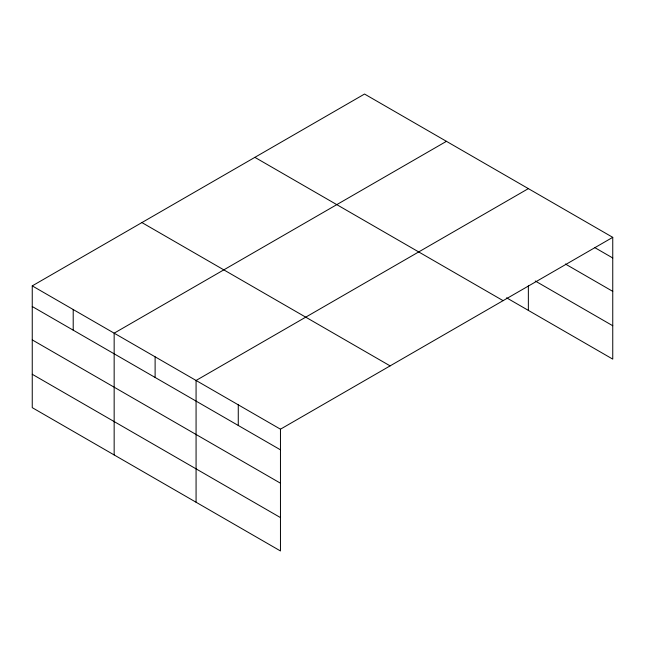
<?xml version="1.0" encoding="UTF-8"?>
<svg xmlns="http://www.w3.org/2000/svg" width="645" height="645" viewBox="0 0 645 645"><rect width="100%" height="100%" fill="white"/><g stroke="black" fill="none" stroke-linecap="round" stroke-linejoin="round"><path stroke-width="0.97" d="M612.75 237.344L364.538 94.041L32.25 285.88L32.25 407.656L280.462 550.959L280.462 429.191L612.75 237.344L612.75 359.12L506.575 297.813M446.445 141.328L114.157 333.175L114.157 454.943M528.36 188.622L196.072 380.469L196.072 502.237M594.666 247.543L612.75 257.984M565.383 264.015L612.75 291.363M535.245 280.994L612.75 325.741M254.88 157.348L503.092 300.651M141.908 222.573L390.12 365.884M32.25 285.88L280.462 429.191M32.25 306.52L280.462 449.831M32.25 339.899L280.462 483.202M32.25 374.277L280.462 517.588M528.36 285.856L528.36 310.39M238.271 404.826L238.271 425.466M155.114 356.822L155.114 377.462M73.207 309.527L73.207 330.167"/></g></svg>
